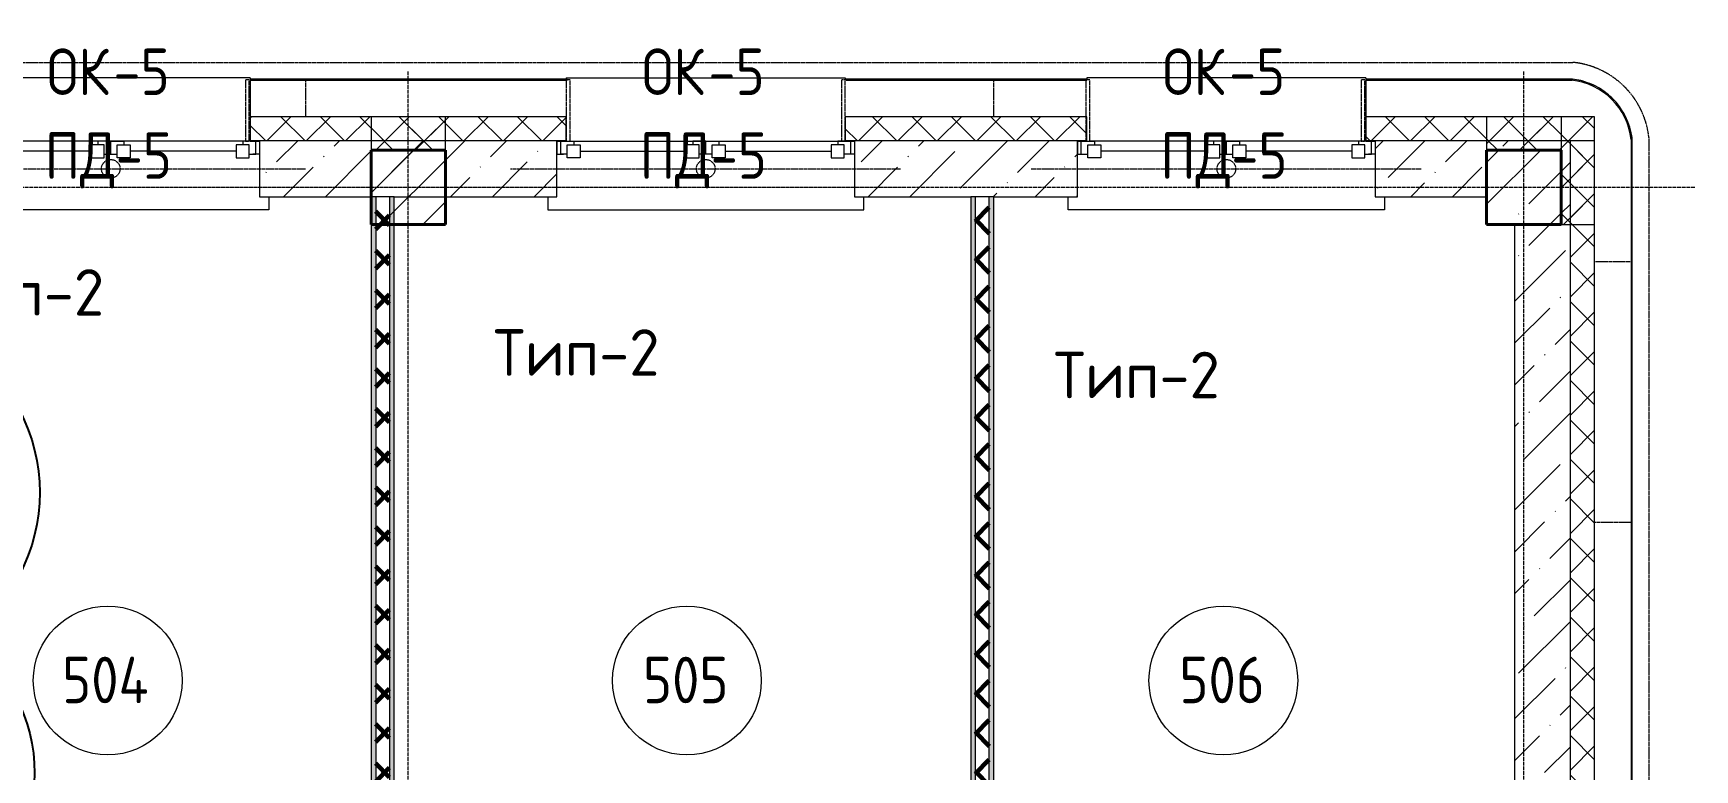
# Model space of a CAD drawing. Header units: millimetres. Extents: x -60946 to 138510, y -262288 to 24501.
# Drawn here: x 53592 to 62529, y -244041 to -240080 of the extents above; entities that cross this region are included whole.
import ezdxf

# ---------------------------------------------------------------- set-up
doc = ezdxf.new("R2010")
doc.units = ezdxf.units.MM
doc.linetypes.add('ADSK_Линия сетки', pattern=[25, 20, -2.5, 0, -2.5])
doc.linetypes.add('ADSK_Невидимые', pattern=[5, 3, -2])
for name, color, linetype, lineweight in [('2)Тип-2', 3, 'Continuous', 60), ('2)Тип-3', 7, 'Continuous', 60), ('_ Окна', 7, 'Continuous', 18), ('Марки окон', 7, 'Continuous', 20), ('Марки помещений', 7, 'Continuous', 20), ('Несущие колонны', 7, 'Continuous', 18), ('Обобщенные модели', 7, 'ADSK_Невидимые', 18), ('Окна', 7, 'Continuous', 9), ('Оси', 7, 'Continuous', 9), ('Панели витража', 7, 'Continuous', 9), ('Стены внутренние', 7, 'Continuous', 18), ('Стены наружные', 7, 'Continuous', 18), ('Стены несущие', 7, 'Continuous', 30), ('Стены отделка', 7, 'Continuous', 30), ('Стены штриховка', 7, 'Continuous', 9)]:
    doc.layers.add(name, color=color, linetype=linetype, lineweight=lineweight)
doc.styles.add('GOST Common_2', font='', dxfattribs={"width": 0.9, "height": 250})
doc.styles.add('GOST Common_4', font='', dxfattribs={"height": 250})
doc.styles.get('GOST Common_2').set_extended_font_data('GOST Common')
doc.styles.get('GOST Common_4').set_extended_font_data('GOST Common')
pattern_1 = [(45, (9.36, -250313.7), (-224.5064, 224.5064), []), (45, (233.87, -250313.7), (-224.5064, 224.5064), [396.875, -79.375, 3.353, -76.022])]
pattern_2 = [(45, (9.36, -250313.7), (84.18955, 308.69595), [396.875, -79.375, 3.353, -76.022])]
pattern_3 = [(45, (9.36, -250313.7), (-106.066, 106.066), []), (135, (9.36, -250313.7), (-106.066, -106.066), [])]

# ---------------------------------------------------------------- blocks, each defined once
blk = doc.blocks.new('ADSK_КолоннаЖБ_Прямоугольная - 400x400 мм-1807143-Маркировочный 5-й')
at = {"layer": 'Несущие колонны', "lineweight": 40}
for p, q in [((-200, 200), (200, 200)), ((-200, -200), (-200, 200)), ((200, 200), (200, -200)), ((200, -200), (-200, -200))]:
    blk.add_line(p, q, dxfattribs=at)
blk = doc.blocks.new('ОКНО L03 _2СТ_RS - ОК-5_1600х2000h-3556607-Маркировочный 5-й')
at = {"layer": '_ Окна'}
for p, q in [((-838.1, -149), (-838.1, -79)), ((-838.1, -79), (-803.1, -79)), ((-818.1, -79), (-818.1, -149)), ((-783.1, -79), (-818.1, -79)), ((-713.1, -59), (-783.1, -59)), ((-783.1, -59), (-783.1, -129)), ((-713.1, -129), (-713.1, -59)), ((-143.1, -129), (-143.1, -59)), ((-143.1, -59), (-73.1, -59)), ((-73.1, -59), (-73.1, -129)), ((-38.1, -79), (-73.1, -79)), ((-38.1, -79), (-38.1, -149)), ((-38.1, -79), (-38.1, -149)), ((-3.1, -79), (-38.1, -79)), ((66.9, -59), (-3.1, -59)), ((-3.1, -59), (-3.1, -129)), ((66.9, -129), (66.9, -59)), ((636.9, -129), (636.9, -59)), ((636.9, -59), (706.9, -59)), ((706.9, -59), (706.9, -129)), ((741.9, -79), (706.9, -79)), ((761.9, -79), (726.9, -79)), ((741.9, -79), (741.9, -149)), ((761.9, -149), (761.9, -79)), ((-838.1, -149), (-833.1, -149)), ((-818.1, -149), (-748.1, -149)), ((-783.1, -129), (-713.1, -129)), ((-748.1, -149), (-748.1, -129)), ((-713.1, -94), (-143.1, -94)), ((-73.1, -129), (-143.1, -129)), ((-108.1, -149), (-108.1, -129)), ((-38.1, -149), (-108.1, -149)), ((-38.1, -149), (31.9, -149)), ((-3.1, -129), (66.9, -129)), ((31.9, -149), (31.9, -129)), ((66.9, -94), (636.9, -94)), ((706.9, -129), (636.9, -129)), ((671.9, -149), (671.9, -129)), ((741.9, -149), (671.9, -149)), ((761.9, -149), (756.9, -149))]:
    blk.add_line(p, q, dxfattribs=at)
blk = doc.blocks.new('Подоконник_ - ПД-5-3556614-Маркировочный 5-й')
at = {"layer": 'Окна'}
for p, q in [((-850, 300), (850, 300)), ((-850, 229), (-850, 300)), ((850, 300), (850, 229))]:
    blk.add_line(p, q, dxfattribs=at)
blk = doc.blocks.new('Отлив_ - ОЦC-3495648-Маркировочный 5-й')
at = {"layer": 'Окна'}
for p, q in [((-750, 0), (-745, 0)), ((-725, 0), (735, 0)), ((-750, -328.5), (-750, -131)), ((-750, -341), (-750, -333.5)), ((-750, -341), (750, -341)), ((-750, -341), (750, -341)), ((750, -341), (750, -333.5))]:
    blk.add_line(p, q, dxfattribs=at)
blk = doc.blocks.new('ОКНО L03 _2СТ_RS - ОК-5_1600х2000h-3556615-Маркировочный 5-й')
at = {"layer": '_ Окна'}
for p, q in [((-838.1, 149), (-838.1, 79)), ((-838.1, 149), (-833.1, 149)), ((-818.1, 149), (-748.1, 149)), ((-818.1, 79), (-818.1, 149)), ((-783.1, 59), (-783.1, 129)), ((-783.1, 129), (-713.1, 129)), ((-748.1, 149), (-748.1, 129)), ((-713.1, 129), (-713.1, 59)), ((-713.1, 94), (-143.1, 94)), ((-143.1, 129), (-143.1, 59)), ((-73.1, 129), (-143.1, 129)), ((-108.1, 149), (-108.1, 129)), ((-38.1, 149), (-108.1, 149)), ((-73.1, 59), (-73.1, 129)), ((-38.1, 79), (-38.1, 149)), ((-38.1, 149), (31.9, 149)), ((-38.1, 79), (-38.1, 149)), ((-3.1, 59), (-3.1, 129)), ((-3.1, 129), (66.9, 129)), ((31.9, 149), (31.9, 129)), ((66.9, 129), (66.9, 59)), ((66.9, 94), (636.9, 94)), ((636.9, 129), (636.9, 59)), ((706.9, 129), (636.9, 129)), ((671.9, 149), (671.9, 129)), ((741.9, 149), (671.9, 149)), ((706.9, 59), (706.9, 129)), ((741.9, 79), (741.9, 149)), ((761.9, 149), (756.9, 149)), ((761.9, 149), (761.9, 79)), ((-838.1, 79), (-803.1, 79)), ((-783.1, 79), (-818.1, 79)), ((-713.1, 59), (-783.1, 59)), ((-143.1, 59), (-73.1, 59)), ((-38.1, 79), (-73.1, 79)), ((-3.1, 79), (-38.1, 79)), ((66.9, 59), (-3.1, 59)), ((636.9, 59), (706.9, 59)), ((741.9, 79), (706.9, 79)), ((761.9, 79), (726.9, 79))]:
    blk.add_line(p, q, dxfattribs=at)
blk = doc.blocks.new('Подоконник_ - ПД-5-3556619-Маркировочный 5-й')
at = {"layer": 'Окна'}
for p, q in [((-850, -229), (-850, -300)), ((850, -300), (850, -229)), ((-850, -300), (850, -300))]:
    blk.add_line(p, q, dxfattribs=at)
blk = doc.blocks.new('Отлив_ - ОЦC-V4-Маркировочный 5-й')
at = {"layer": 'Окна'}
for p, q in [((-750, 341), (-750, 333.5)), ((-750, 341), (750, 341)), ((-750, 341), (750, 341)), ((750, 341), (750, 330)), ((-730, 0), (730, 0))]:
    blk.add_line(p, q, dxfattribs=at)
blk = doc.blocks.new('Обобщенные модели 8 - Обобщенные модели 8-1216082-Маркировочный 5-й')
at = {"layer": 'Обобщенные модели'}
for p, q in [((62177.5, 9005), (61980, 9005)), ((61980, 7605), (62177.5, 7605))]:
    blk.add_line(p, q, dxfattribs=at)
blk = doc.blocks.new('Обобщенные модели 10 - Обобщенные модели 10-1218172-Маркировочный 5-й')
at = {"layer": 'Обобщенные модели'}
for p, q in [((54745, 9984), (54725, 9984)), ((54725, 9984), (54725, 9654)), ((54745, 9654), (54745, 9984)), ((55050, 9785), (55050, 9982.5)), ((56470, 9984), (56450, 9984)), ((56450, 9984), (56450, 9654)), ((56470, 9654), (56470, 9984)), ((57950, 9984), (57930, 9984)), ((57930, 9984), (57930, 9654)), ((57950, 9984), (57955, 9984)), ((57950, 9654), (57950, 9984)), ((58750, 9785), (58750, 9982.5)), ((59265, 9984), (59245, 9984)), ((59245, 9984), (59245, 9654)), ((59265, 9654), (59265, 9984)), ((60745, 9984), (60725, 9984)), ((60725, 9984), (60725, 9654)), ((60745, 9654), (60745, 9984)), ((54725, 9654), (54745, 9654)), ((56450, 9654), (56470, 9654)), ((57930, 9654), (57950, 9654)), ((59245, 9654), (59265, 9654)), ((60725, 9654), (60745, 9654))]:
    blk.add_line(p, q, dxfattribs=at)
blk = doc.blocks.new('Системная панель - 1_Алюминиевая панель RAL 1013-3122139-Маркировочный 5-й')
at = {"layer": 'Панели витража', "lineweight": 18}
for p, q in [((-6930, 2.5), (-7840, 2.5)), ((-7840, 2.5), (-7840, -2.5)), ((-6930, -2.5), (-6930, 2.5)), ((-4135, 2.5), (-5030, 2.5)), ((-5030, 2.5), (-5030, -2.5)), ((-4135, -2.5), (-4135, 2.5)), ((-7840, -2.5), (-6930, -2.5)), ((-5030, -2.5), (-4135, -2.5))]:
    blk.add_line(p, q, dxfattribs=at)
blk = doc.blocks.new('Системная панель - 1_Алюминиевая панель гладкая RAL 1013-3033800-Маркировочный 5-й')
at = {"layer": 'Панели витража', "lineweight": 18}
for p, q in [((100, 2.5), (-100, 2.5)), ((-100, 2.5), (-100, -2.5)), ((100, -2.5), (100, 2.5)), ((-100, -2.5), (100, -2.5))]:
    blk.add_line(p, q, dxfattribs=at)
blk = doc.blocks.new('Системная панель - 1_Алюминиевая панель RAL 1013-3122140-Маркировочный 5-й')
at = {"layer": 'Панели витража', "lineweight": 18}
for p, q in [((652.5, 2.5), (-652.5, 2.5)), ((-652.5, 2.5), (-652.5, -2.5)), ((652.5, -2.5), (652.5, 2.5)), ((-652.5, -2.5), (652.5, -2.5))]:
    blk.add_line(p, q, dxfattribs=at)
blk = doc.blocks.new('Системная панель - 1_Алюминиевая панель RAL 1013-1333528-Маркировочный 5-й')
at = {"layer": 'Панели витража', "lineweight": 18}
for p, q in [((1855, 2.5), (-1855, 2.5)), ((-1855, 2.5), (-1855, -2.5)), ((1855, -2.5), (1855, 2.5)), ((-1855, -2.5), (1855, -2.5))]:
    blk.add_line(p, q, dxfattribs=at)
blk = doc.blocks.new('Панель изогнутая_маленькая - Панель изогнутая_RAL 1013-1335058-Маркировочный 5-й')
at = {"layer": 'Панели витража', "lineweight": 18}
for p, q in [((-226.3, 4), (-226.3, -3.7)), ((226.3, -3), (226.3, 4.7))]:
    blk.add_line(p, q, dxfattribs=at)
for radius, start, end in [(360.5, 231.2164, 308.96797), (366.5, 231.96868, 308.21077)]:
    blk.add_arc((-0.5, 285), radius, start, end, dxfattribs=at)
blk = doc.blocks.new('Обобщенные модели 13 - Обобщенные модели 1-3016844-Маркировочный 5-й')
at = {"layer": 'Обобщенные модели'}
for p, q in [((46272.5, 10077.5), (61863.3, 10077.5)), ((57955, 9987.5), (57950, 9987.5)), ((62182.5, 9665), (62182.5, 9667.5)), ((62267, 9710), (62265.6, 9710)), ((62272.5, 9673.7), (62272.5, -7279.9))]:
    blk.add_line(p, q, dxfattribs=at)
for radius, start, end in [(456.5, 6.3622, 84.40744), (456.5, 75.87329, 84.40744), (456.5, 67.33913, 72.93744), (456.5, 58.5963, 63.76098), (366.5, 83.2409, 83.53871), (366.5, 73.92781, 78.46939), (366.5, 74.25488, 74.5131), (366.5, 64.37167, 68.88696), (366.5, 65.03382, 65.26536), (366.5, 55.01168, 59.29803), (456.5, 49.99254, 54.9124), (456.5, 41.38877, 46.17305), (366.5, 45.42962, 49.69983), (366.5, 35.84755, 40.08779), (456.5, 32.78497, 37.48334), (456.5, 24.18115, 28.82036), (366.5, 26.26548, 30.45368), (366.5, 16.68342, 20.78121), (456.5, 16.13421, 20.17341), (366.5, 7.10135, 11.0328), (456.5, 6.3622, 10.9687)]:
    blk.add_arc((61818.8, 9623.1), radius, start, end, dxfattribs=at)
blk = doc.blocks.new('BS_Перемычка металлическая - BS_Перемычка металлическая-3881251-Маркировочный 5-й')
at = {"layer": 'Обобщенные модели', "linetype": 'ADSK_Невидимые', "lineweight": 18}
blk.add_line((-1050, 0), (1050, 0), dxfattribs=at)
blk.add_circle((0, 0), 50, dxfattribs=at)
blk = doc.blocks.new('ADSK_Марка_Помещение_ОдноЗначение - Номер-159740-Маркировочный 5-й')
at = {"layer": 'Марки помещений'}
blk.add_circle((0, 0), 4, dxfattribs=at)

msp = doc.modelspace()

# ---------------------------------------------------------------- hatches: boundary and pattern name
at = {"layer": '2)Тип-2'}
for points in [[(55409.3615, -246658.7359), (55434.3615, -246658.7359), (55434.3615, -240958.7359), (55409.3615, -240958.7359), (55409.3615, -246633.7359)], [(55534.3615, -246658.7359), (55534.3615, -240958.7359), (55509.3615, -240958.7359), (55509.3615, -246658.7359)], [(58659.3615, -247358.7359), (58659.3615, -240958.7359), (58634.3615, -240958.7359), (58634.3615, -247358.7359)], [(58759.3615, -247358.7359), (58759.3615, -240958.7359), (58734.3615, -240958.7359), (58734.3615, -247358.7359)]]:
    msp.add_hatch(color=256, dxfattribs=at).paths.add_polyline_path(points)
h = msp.add_hatch(dxfattribs=at)
h.set_pattern_fill('FP_4', color=256, style=0, pattern_type=2)
h.set_pattern_definition(pattern_3)
h.paths.add_polyline_path([(55434.3615, -246658.7359), (55509.3615, -246658.7359), (55509.3615, -240958.7359), (55434.3615, -240958.7359), (55434.3615, -246633.7359)])
h = msp.add_hatch(dxfattribs=at)
h.set_pattern_fill('FP_4', color=256, style=0, pattern_type=2)
h.set_pattern_definition(pattern_3)
h.paths.add_polyline_path([(58734.3615, -247383.7359), (58734.3615, -240958.7359), (58659.3615, -240958.7359), (58659.3615, -247383.7359)])
at = {"layer": 'Несущие колонны', "lineweight": 9}
h = msp.add_hatch(dxfattribs=at)
h.set_pattern_fill('FP_1', color=256, style=0, pattern_type=2)
h.set_pattern_definition(pattern_1)
h.paths.add_polyline_path([(55685.0249, -241108.7359), (55809.3615, -241108.7359), (55809.3615, -240708.7359), (55409.3615, -240708.7359), (55409.3615, -241108.7359)])
h = msp.add_hatch(dxfattribs=at)
h.set_pattern_fill('FP_1', color=256, style=0, pattern_type=2)
h.set_pattern_definition(pattern_1)
h.paths.add_polyline_path([(61409.3615, -241108.7359), (61809.3615, -241108.7359), (61809.3615, -240708.7359), (61409.3615, -240708.7359), (61409.3615, -240958.7359)])
at = {"layer": 'Стены внутренние', "lineweight": 9}
h = msp.add_hatch(dxfattribs=at)
h.set_pattern_fill('FP_2', color=256, style=0, pattern_type=2)
h.set_pattern_definition(pattern_2)
h.paths.add_polyline_path([(56409.3615, -240958.7359), (56409.3615, -240659.7359), (54809.3615, -240659.7359), (54809.3615, -240958.7359), (55685.0249, -240958.7359)])
h.paths.add_polyline_path([(58572.852, -240958.7359), (59209.3615, -240958.7359), (59209.3615, -240659.7359), (58009.3615, -240659.7359), (58009.3615, -240958.7359)])
h.paths.add_polyline_path([(52559.3615, -240958.7359), (53209.3615, -240958.7359), (53209.3615, -240659.7359), (52009.3615, -240659.7359), (52009.3615, -240958.7359), (52534.3615, -240958.7359)])
h.paths.add_polyline_path([(61809.3615, -240958.7359), (61859.3615, -240958.7359), (61859.3615, -240658.7359), (60809.3615, -240659.7359), (60809.3615, -240958.7359), (61409.3615, -240958.7359), (61409.3615, -240708.7359), (61809.3615, -240708.7359), (61809.3615, -240854.1935)])
h.paths.add_polyline_path([(49684.3615, -240958.7359), (50409.3615, -240958.7359), (50409.3615, -240659.7359), (49609.3615, -240658.7359), (49609.3615, -240958.7359)])
h = msp.add_hatch(dxfattribs=at)
h.set_pattern_fill('FP_2', color=256, style=0, pattern_type=2)
h.set_pattern_definition(pattern_2)
h.paths.add_polyline_path([(61859.3615, -257558.7359), (61858.3615, -253708.7359), (61559.3615, -253708.7359), (61559.3615, -257108.7359), (61809.3615, -257108.7359), (61809.3615, -257508.7359), (61559.3615, -257508.7359), (61559.3615, -257558.7359), (61821.6575, -257558.7359)])
h.paths.add_polyline_path([(61859.3615, -252158.7359), (61858.3615, -249908.7359), (61559.3615, -249908.7359), (61559.3615, -251108.7359), (61809.3615, -251108.7359), (61809.3615, -251508.7359), (61559.3615, -251508.7359), (61559.3615, -252108.7359), (61858.3615, -252108.7359), (61858.3615, -252158.7359)])
h.paths.add_polyline_path([(61859.3615, -248358.7359), (61858.3615, -246108.7359), (61559.3615, -246108.7359), (61559.3615, -248308.7359), (61858.3615, -248308.7359), (61858.3615, -248358.7359)])
h.paths.add_polyline_path([(61859.3615, -244558.7359), (61859.3615, -240958.7359), (61809.3615, -240958.7359), (61809.3615, -241108.7359), (61559.3615, -241108.7359), (61559.3615, -244508.7359), (61858.3615, -244508.7359), (61858.3615, -244558.7359)])
at = {"layer": 'Стены наружные', "lineweight": 9}
h = msp.add_hatch(dxfattribs=at)
h.set_pattern_fill('FP_4', color=256, style=0, pattern_type=2)
h.set_pattern_definition(pattern_3)
h.paths.add_polyline_path([(61460.6791, -240658.7359), (61809.3615, -240658.7359), (61809.3615, -240528.7359), (60759.3615, -240528.7359), (60759.3615, -240658.7359)])
h.paths.add_polyline_path([(51959.3615, -240658.7359), (53259.3615, -240658.7359), (53259.3615, -240528.7359), (51959.3615, -240528.7359)])
h.paths.add_polyline_path([(54759.3615, -240658.7359), (56459.3615, -240658.7359), (56459.3615, -240528.7359), (54759.3615, -240528.7359)])
h.paths.add_polyline_path([(58572.852, -240658.7359), (59259.3615, -240658.7359), (59259.3615, -240528.7359), (57959.3615, -240528.7359), (57959.3615, -240658.7359)])
h.paths.add_polyline_path([(49604.3615, -240658.7359), (50459.3615, -240658.7359), (50459.3615, -240528.7359), (49604.3615, -240528.7359)])
h = msp.add_hatch(dxfattribs=at)
h.set_pattern_fill('FP_4', color=256, style=0, pattern_type=2)
h.set_pattern_definition(pattern_3)
h.paths.add_polyline_path([(55409.3615, -240708.7359), (55809.3615, -240708.7359), (55809.3615, -240528.7359), (55409.3615, -240528.7359)])
h = msp.add_hatch(dxfattribs=at)
h.set_pattern_fill('FP_4', color=256, style=0, pattern_type=2)
h.set_pattern_definition(pattern_3)
h.paths.add_polyline_path([(61409.3615, -240708.7359), (61809.3615, -240708.7359), (61809.3615, -240528.7359), (61409.3615, -240528.7359)])
h = msp.add_hatch(dxfattribs=at)
h.set_pattern_fill('FP_4', color=256, style=0, pattern_type=2)
h.set_pattern_definition(pattern_3)
h.paths.add_polyline_path([(61989.3615, -241108.7359), (61989.3615, -240528.7359), (61809.3615, -240528.7359), (61809.3615, -241108.7359)])
h = msp.add_hatch(dxfattribs=at)
h.set_pattern_fill('FP_4', color=256, style=0, pattern_type=2)
h.set_pattern_definition(pattern_3)
h.paths.add_polyline_path([(61989.3615, -257558.7359), (61989.3615, -253658.7359), (61859.3615, -253658.7359), (61859.3615, -257558.7359)])
h.paths.add_polyline_path([(61989.3615, -252158.7359), (61989.3615, -249858.7359), (61859.3615, -249858.7359), (61859.3615, -252158.7359)])
h.paths.add_polyline_path([(61989.3615, -248358.7359), (61989.3615, -246058.7359), (61859.3615, -246058.7359), (61859.3615, -248358.7359)])
h.paths.add_polyline_path([(61989.3615, -244558.7359), (61989.3615, -240658.7359), (61859.3615, -240658.7359), (61859.3615, -244558.7359)])

# ---------------------------------------------------------------- linework, layer by layer
at = {"layer": '2)Тип-3', "color": 5, "lineweight": 25}
msp.add_lwpolyline([(45046.4171, -248755.0868, -0.52056705), (45046.4171, -247006.6602, -0.52056705), (45046.4171, -244573.6925, -0.52056705), (45046.4171, -242482.0437, -0.52056705), (45046.4171, -240928.8752, -0.52056705), (46524.6227, -240524.764, -0.52056705), (48214.9499, -240520.2222, -0.52056705), (49898.905, -240515.6976, -0.52056705), (51326.4892, -240511.8617, -0.52056705), (52852.9226, -240507.7603, -0.52056705), (53220.8131, -241768.8028, -0.52056705), (53220.8131, -243330.7432, -0.52056705), (53220.8131, -244787.0895, -0.52056705), (53220.8131, -246913.5364, -0.52056705), (53220.8131, -248373.4411, -0.52056705), (51194.9524, -248738.566, -0.52056705), (49779.1606, -248742.3702, -0.52056705), (47309.2936, -248749.0066, -0.52056705)], format="xyb", close=True, dxfattribs=at)
at = {"layer": 'Несущие колонны', "lineweight": 9}
for p, q in [((55809.3615, -240708.7359), (55409.3615, -240708.7359)), ((55409.3615, -240708.7359), (55409.3615, -241108.7359)), ((55809.3615, -241108.7359), (55809.3615, -240708.7359)), ((61809.3615, -240708.7359), (61409.3615, -240708.7359)), ((61409.3615, -240708.7359), (61409.3615, -240958.7359)), ((61809.3615, -240958.7359), (61809.3615, -240708.7359)), ((61409.3615, -240958.7359), (61409.3615, -241108.7359)), ((61809.3615, -241108.7359), (61809.3615, -240958.7359)), ((55409.3615, -241108.7359), (55809.3615, -241108.7359)), ((61409.3615, -241108.7359), (61559.3615, -241108.7359)), ((61559.3615, -241108.7359), (61809.3615, -241108.7359))]:
    msp.add_line(p, q, dxfattribs=at)
at = {"layer": 'Оси', "color": 253, "linetype": 'ADSK_Линия сетки', "lineweight": 5, "true_color": 0xaaaaaa}
for p, q in [((55609.3615, -261287.5872), (55609.3615, -240286.2598)), ((61609.3615, -261287.5872), (61609.3615, -240286.2598)), ((62528.5982, -240908.7359), (-25230.7352, -240908.7359))]:
    msp.add_line(p, q, dxfattribs=at)
at = {"layer": 'Стены несущие', "lineweight": 9}
for p, q in [((54759.3615, -240658.7359), (54759.3615, -240659.7359)), ((54759.3615, -240659.7359), (54809.3615, -240659.7359)), ((54809.3615, -240659.7359), (54809.3615, -240958.7359)), ((56409.3615, -240958.7359), (56409.3615, -240659.7359)), ((56409.3615, -240659.7359), (56459.3615, -240659.7359)), ((56459.3615, -240659.7359), (56459.3615, -240658.7359)), ((57959.3615, -240658.7359), (57959.3615, -240659.7359)), ((57959.3615, -240659.7359), (58009.3615, -240659.7359)), ((58009.3615, -240659.7359), (58009.3615, -240958.7359)), ((59209.3615, -240958.7359), (59209.3615, -240659.7359)), ((59209.3615, -240659.7359), (59259.3615, -240659.7359)), ((59259.3615, -240659.7359), (59259.3615, -240658.7359)), ((60759.3615, -240658.7359), (60759.3615, -240659.7359)), ((60759.3615, -240659.7359), (60809.3615, -240659.7359)), ((60809.3615, -240659.7359), (60809.3615, -240958.7359)), ((61859.3615, -240658.7359), (61809.3615, -240658.7359)), ((61859.3615, -240958.7359), (61859.3615, -240658.7359)), ((54809.3615, -240958.7359), (55409.3615, -240958.7359)), ((55409.3615, -240958.7359), (55409.3615, -246633.7359)), ((55534.3615, -240958.7359), (56409.3615, -240958.7359)), ((55534.3615, -246633.7359), (55534.3615, -240958.7359)), ((58009.3615, -240958.7359), (58634.3615, -240958.7359)), ((58634.3615, -240958.7359), (58634.3615, -247358.7359)), ((58759.3615, -240958.7359), (59209.3615, -240958.7359)), ((58759.3615, -247358.7359), (58759.3615, -240958.7359)), ((60809.3615, -240958.7359), (61409.3615, -240958.7359)), ((61559.3615, -241108.7359), (61559.3615, -244508.7359))]:
    msp.add_line(p, q, dxfattribs=at)
at = {"layer": 'Стены отделка', "lineweight": 9}
for p, q in [((56459.3615, -240528.7359), (54759.3615, -240528.7359)), ((54759.3615, -240528.7359), (54759.3615, -240658.7359)), ((55409.3615, -240528.7359), (55409.3615, -240708.7359)), ((55809.3615, -240708.7359), (55809.3615, -240528.7359)), ((56459.3615, -240658.7359), (56459.3615, -240528.7359)), ((59259.3615, -240528.7359), (57959.3615, -240528.7359)), ((57959.3615, -240528.7359), (57959.3615, -240658.7359)), ((59259.3615, -240658.7359), (59259.3615, -240528.7359)), ((61989.3615, -240528.7359), (60759.3615, -240528.7359)), ((60759.3615, -240528.7359), (60759.3615, -240658.7359)), ((61409.3615, -240528.7359), (61409.3615, -240708.7359)), ((61809.3615, -240528.7359), (61809.3615, -241108.7359)), ((61989.3615, -244558.7359), (61989.3615, -240528.7359)), ((55409.3615, -240708.7359), (55809.3615, -240708.7359)), ((61409.3615, -240708.7359), (61809.3615, -240708.7359)), ((61989.3615, -240658.7359), (61859.3615, -240658.7359)), ((61809.3615, -241108.7359), (61989.3615, -241108.7359))]:
    msp.add_line(p, q, dxfattribs=at)
at = {"layer": 'Стены штриховка', "lineweight": 9}
for p, q in [((56459.3615, -240658.7359), (54759.3615, -240658.7359)), ((59259.3615, -240658.7359), (57959.3615, -240658.7359)), ((61809.3615, -240658.7359), (60759.3615, -240658.7359)), ((61409.3615, -240958.7359), (61409.3615, -240708.7359)), ((61409.3615, -240708.7359), (61809.3615, -240708.7359)), ((55534.3615, -240958.7359), (55409.3615, -240958.7359)), ((55434.3615, -240958.7359), (55434.3615, -246658.7359)), ((55509.3615, -240958.7359), (55509.3615, -246658.7359)), ((58759.3615, -240958.7359), (58634.3615, -240958.7359)), ((58659.3615, -247383.7359), (58659.3615, -240958.7359)), ((58734.3615, -247383.7359), (58734.3615, -240958.7359)), ((61859.3615, -244558.7359), (61859.3615, -240958.7359)), ((61809.3615, -241108.7359), (61559.3615, -241108.7359))]:
    msp.add_line(p, q, dxfattribs=at)

# ---------------------------------------------------------------- block references
at = {"layer": 'Марки помещений', "xscale": 99.99999999999993, "yscale": 99.99999999999993, "zscale": 99.99999999999993}
for p in [(53992.889, -243560.7128), (57108.2612, -243560.7128), (59993.1075, -243560.7128)]:
    msp.add_blockref('ADSK_Марка_Помещение_ОдноЗначение - Номер-159740-Маркировочный 5-й', p, dxfattribs=at)
at = {"layer": 'Несущие колонны', "lineweight": 40, "rotation": 89.9999999999999}
for p in [(55609.3615, -240908.7359), (61609.3615, -240908.7359)]:
    msp.add_blockref('ADSK_КолоннаЖБ_Прямоугольная - 400x400 мм-1807143-Маркировочный 5-й', p, dxfattribs=at)
at = {"layer": 'Обобщенные модели'}
for name in ['Обобщенные модели 13 - Обобщенные модели 1-3016844-Маркировочный 5-й', 'Обобщенные модели 10 - Обобщенные модели 10-1218172-Маркировочный 5-й', 'Обобщенные модели 8 - Обобщенные модели 8-1216082-Маркировочный 5-й']:
    msp.add_blockref(name, (9.3615, -250313.7049), dxfattribs=at)
at = {"layer": 'Обобщенные модели', "linetype": 'ADSK_Невидимые', "lineweight": 18}
for p in [(54009.3615, -240808.7359), (57209.3615, -240808.7359), (60009.3615, -240808.7359)]:
    msp.add_blockref('BS_Перемычка металлическая - BS_Перемычка металлическая-3881251-Маркировочный 5-й', p, dxfattribs=at)
at = {"layer": 'Окна', "rotation": 180}
for name, p in [('Отлив_ - ОЦC-3495648-Маркировочный 5-й', (54009.3615, -240659.7359)), ('Отлив_ - ОЦC-3495648-Маркировочный 5-й', (60009.3615, -240659.7359)), ('ОКНО L03 _2СТ_RS - ОК-5_1600х2000h-3556607-Маркировочный 5-й', (53971.2615, -240808.7359)), ('ОКНО L03 _2СТ_RS - ОК-5_1600х2000h-3556607-Маркировочный 5-й', (59971.2615, -240808.7359))]:
    msp.add_blockref(name, p, dxfattribs=at)
at = {"layer": 'Окна'}
for name, p in [('Отлив_ - ОЦC-V4-Маркировочный 5-й', (57209.3615, -240659.7359)), ('ОКНО L03 _2СТ_RS - ОК-5_1600х2000h-3556615-Маркировочный 5-й', (57247.4615, -240808.7359))]:
    msp.add_blockref(name, p, dxfattribs=at)
at = {"layer": 'Окна', "color": 7, "true_color": 0xffffff, "rotation": 180}
for p in [(54009.3615, -240729.7359), (60009.3615, -240729.7359)]:
    msp.add_blockref('Подоконник_ - ПД-5-3556614-Маркировочный 5-й', p, dxfattribs=at)
at = {"layer": 'Окна', "color": 7, "true_color": 0xffffff}
msp.add_blockref('Подоконник_ - ПД-5-3556619-Маркировочный 5-й', (57209.3615, -240729.7359), dxfattribs=at)
at = {"layer": 'Панели витража'}
for name, p, rotation in [('Панель изогнутая_маленькая - Панель изогнутая_RAL 1013-1335058-Маркировочный 5-й', (62029.3615, -240488.7359), 134.9999999999999), ('Системная панель - 1_Алюминиевая панель гладкая RAL 1013-3033800-Маркировочный 5-й', (54859.3615, -240328.7359), 180), ('Системная панель - 1_Алюминиевая панель RAL 1013-3122140-Маркировочный 5-й', (55611.8615, -240328.7359), 180), ('Системная панель - 1_Алюминиевая панель гладкая RAL 1013-3033800-Маркировочный 5-й', (56364.3615, -240328.7359), 180), ('Системная панель - 1_Алюминиевая панель гладкая RAL 1013-3033800-Маркировочный 5-й', (58064.3615, -240328.7359), 180), ('Системная панель - 1_Алюминиевая панель RAL 1013-3122139-Маркировочный 5-й', (54029.3615, -240328.7359), 180), ('Системная панель - 1_Алюминиевая панель гладкая RAL 1013-3033800-Маркировочный 5-й', (59159.3615, -240328.7359), 180), ('Системная панель - 1_Алюминиевая панель гладкая RAL 1013-3033800-Маркировочный 5-й', (60859.3615, -240328.7359), 180), ('Системная панель - 1_Алюминиевая панель RAL 1013-1333528-Маркировочный 5-й', (62189.3615, -242503.7359), 89.99999999999973)]:
    msp.add_blockref(name, p, dxfattribs=dict(at, rotation=rotation))

# ---------------------------------------------------------------- texts
at = {"layer": '2)Тип-2', "color": 116, "lineweight": 30, "true_color": 0x008040, "char_height": 250, "width": 673.4175, "attachment_point": 1, "style": 'GOST Common_4'}
for insert in [(53080.7671, -241348.6128), (56067.497, -241671.6105), (59080.9765, -241792.6282)]:
    msp.add_mtext('Тип-2', dxfattribs=dict(at, insert=insert))
at = {"layer": 'Марки окон', "lineweight": 5, "char_height": 250, "attachment_point": 1, "style": 'GOST Common_2'}
for s, insert, width in [('ОК', (53666.4541, -240161.7228), 432.91125), ('-5', (54023.6416, -240161.7228), 389.620125), ('ОК', (56866.4541, -240161.7228), 432.91125), ('-5', (57223.6416, -240161.7228), 389.620125), ('ОК', (59666.4541, -240161.7228), 432.91125), ('-5', (60023.6416, -240161.7228), 389.620125), ('ПД', (53654.7541, -240612.7228), 461.772), ('-5', (54035.7541, -240612.7228), 389.620125), ('ПД', (56854.7541, -240612.7228), 461.772), ('-5', (57235.7541, -240612.7228), 389.620125), ('ПД', (59654.7541, -240612.7228), 461.772), ('-5', (60035.7541, -240612.7228), 389.620125)]:
    msp.add_mtext(s, dxfattribs=dict(at, insert=insert, width=width))
at = {"layer": 'Марки помещений', "lineweight": 9, "char_height": 250, "attachment_point": 1, "style": 'GOST Common_2'}
for s, insert, width in [('504', (53748.0817, -243432.9878), 606.07575), ('505', (56872.0039, -243432.9878), 584.430187), ('506', (59756.8503, -243432.9878), 584.430187)]:
    msp.add_mtext(s, dxfattribs=dict(at, insert=insert, width=width))

doc.saveas('drawing.dxf')
